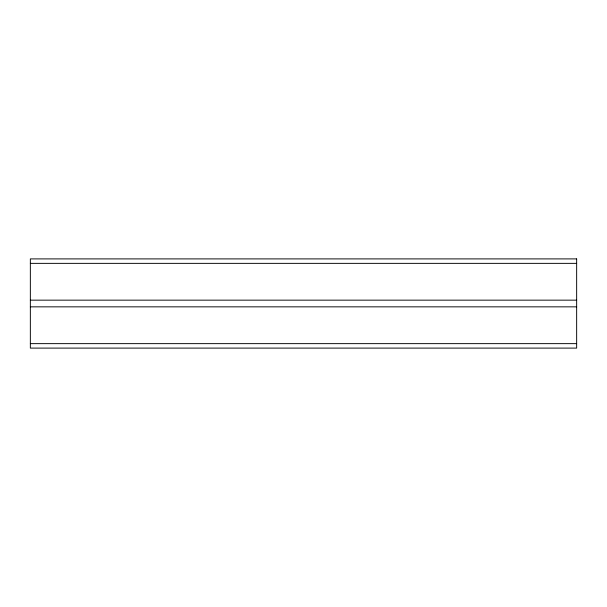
<?xml version="1.0" encoding="UTF-8"?>
<svg xmlns="http://www.w3.org/2000/svg" width="607" height="607" viewBox="0 0 607 607"><rect width="100%" height="100%" fill="white"/><g stroke="black" fill="none" stroke-linecap="round" stroke-linejoin="round"><path stroke-width="0.91" d="M30.35 263.362L576.65 263.362M30.35 300.154L576.65 300.154M30.35 306.846L576.65 306.846M30.35 343.638L576.65 343.638M576.65 258.901L30.35 258.901L30.35 348.099L576.65 348.099L576.65 258.901"/></g></svg>
